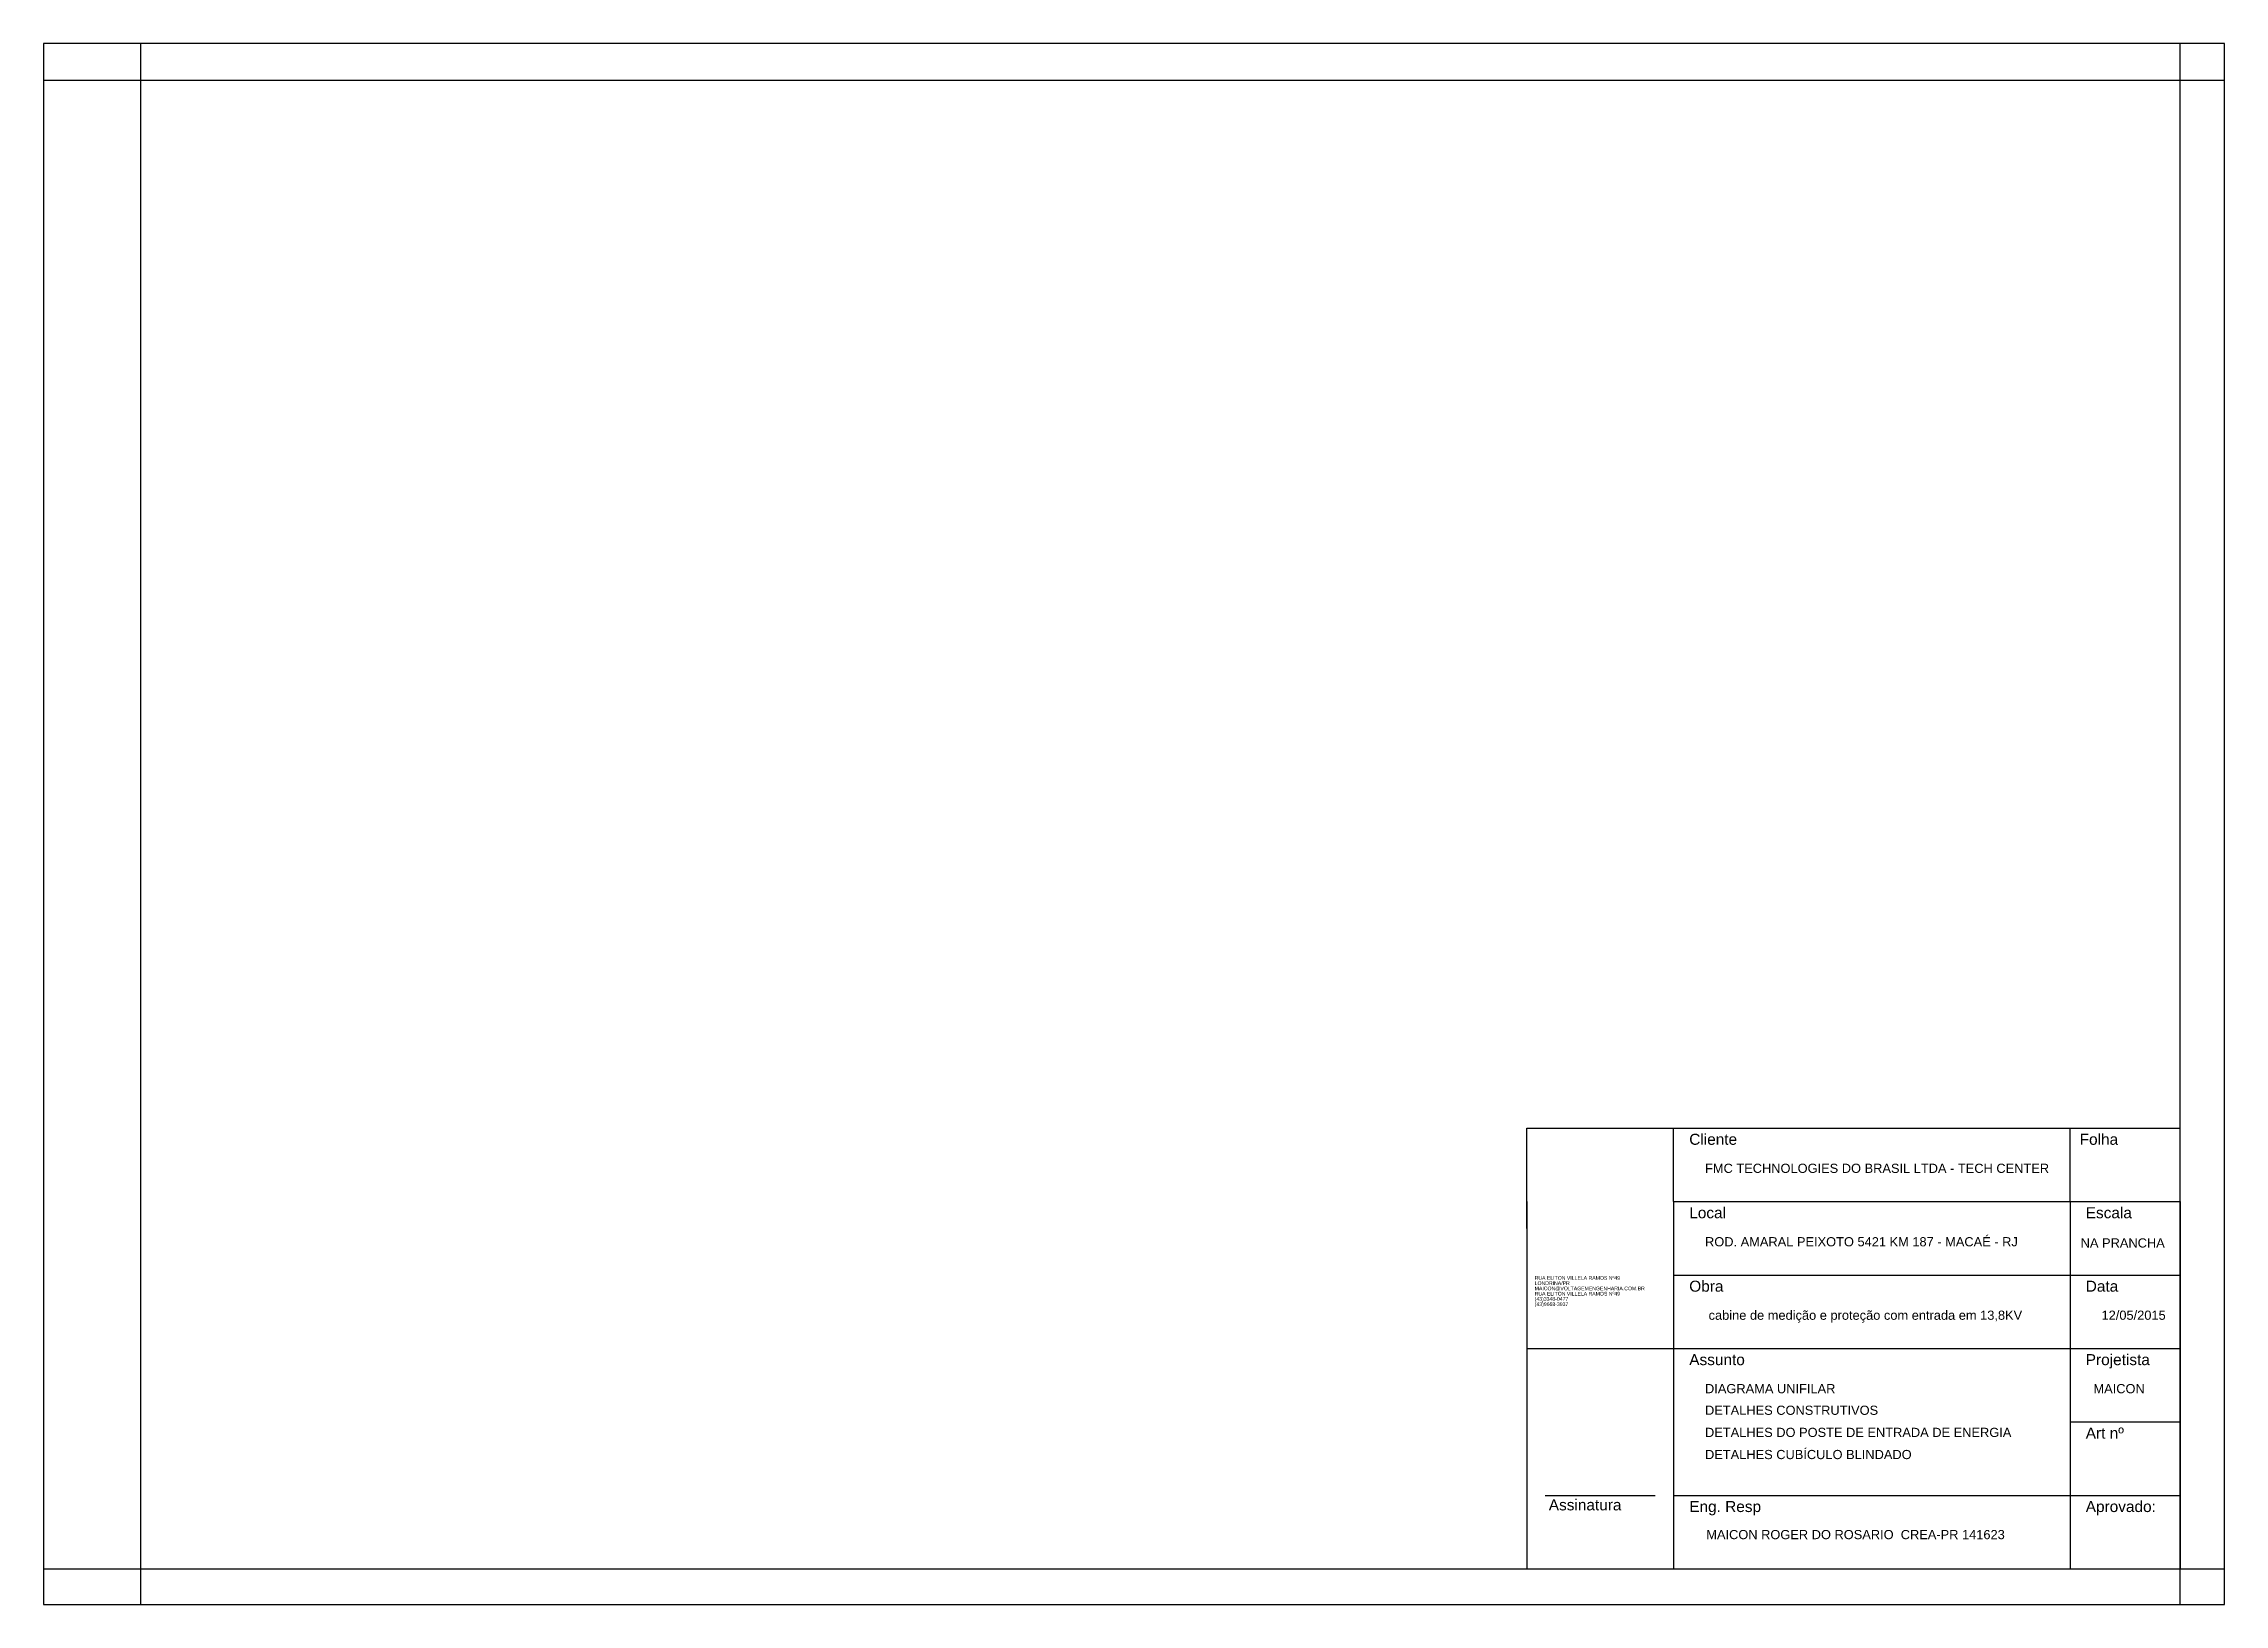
# Paper-space layout 'Layout1' of a CAD drawing. Header units: millimetres. Extents: x 11 to 605, y 10 to 435.
import ezdxf

# ---------------------------------------------------------------- set-up
doc = ezdxf.new("R2010")
doc.units = ezdxf.units.MM
doc.styles.get("Standard").update_dxf_attribs({"font": 'arial.ttf', "height": 1})
doc.styles.add('Texto Legenda', font='arial.ttf', dxfattribs={"height": 2.5})

# ---------------------------------------------------------------- blocks, each defined once
blk = doc.blocks.new('Legenda ABNT')
for p, q in [((134.35, 22.25), (312.35, 22.25)), ((134.35, -5.1), (134.35, 22.25)), ((174.35, 2.25), (174.35, 22.25)), ((282.35, 2.25), (282.35, 22.25)), ((312.35, 2.25), (312.35, 22.25)), ((312.35, 22.25), (312.35, 22.25)), ((134.35, 2.25), (134.35, -77.75)), ((174.35, 2.25), (312.35, 2.25)), ((174.35, 2.25), (174.35, -77.75)), ((282.35, 2.25), (282.35, -77.75)), ((312.35, 2.25), (312.35, -77.75)), ((174.35, -17.75), (312.35, -17.75)), ((134.35, -37.75), (312.35, -37.75)), ((282.35, -57.75), (312.35, -57.75)), ((134.35, -77.75), (134.35, -97.75)), ((139.35, -77.75), (169.35, -77.75)), ((174.35, -77.75), (312.35, -77.75)), ((174.35, -77.75), (174.35, -97.75)), ((282.35, -77.75), (282.35, -97.75)), ((312.35, -77.75), (312.35, -97.75)), ((134.35, -97.75), (312.35, -97.75)), ((312.35, -97.75), (312.35, -97.75))]:
    blk.add_line(p, q)
for s, height, p in [('Cliente', 3, (178.63, 17.73)), ('Folha', 3, (284.97, 17.73)), ('Local', 3, (178.63, -2.27)), ('Escala', 3, (286.63, -2.27)), ('(43)3348-0477', 1, (136.53, -24.74)), ('RUA ELITON VILLELA RAMOS Nº49 ', 1, (136.53, -19.02)), ('LONDRINA/PR', 1, (136.53, -20.45)), ('MAICON@VOLTAGEMENGENHARIA.COM.BR', 1, (136.53, -21.88)), ('RUA ELITON VILLELA RAMOS Nº49 ', 1, (136.53, -23.31)), ('Obra', 3, (178.63, -22.27)), ('Data', 3, (286.63, -22.27)), ('(43)9668-3937', 1, (136.53, -26.17)), ('Assunto', 3, (178.63, -42.27)), ('Projetista', 3, (286.63, -42.27)), ('Art nº', 3, (286.63, -62.27)), ('Assinatura', 3, (140.37, -81.82)), ('Eng. Resp', 3, (178.63, -82.27)), ('Aprovado:', 3, (286.63, -82.27))]:
    blk.add_text(s, height=height).set_placement(p)
at = {"style": 'Texto Legenda'}
for tag, p in [('CLIENTE:', (182.93, 10.08)), ('FOLHA', (290.93, 10.08)), ('LOCAL', (182.93, -9.92)), ('ESCALA', (290.93, -9.92)), ('OBRA', (182.93, -29.92)), ('DATA:', (290.93, -29.92)), ('D1', (182.93, -49.92)), ('PROJETISTA', (288.73, -49.92)), ('D2', (182.93, -55.8)), ('D3', (182.93, -61.83)), ('D4', (182.93, -67.86)), ('D5', (182.93, -73.89)), ('APROVADO:', (290.93, -89.92))]:
    blk.add_attdef(tag, p, '', height=2.5, dxfattribs=at)

psp = doc.layouts.get("Layout1")

# ---------------------------------------------------------------- linework, layer by layer
for p, q in [((604.51, 435.08), (10.51, 435.08)), ((10.51, 435.08), (10.51, 10.08)), ((36.94, 435.08), (36.94, 10.08)), ((592.47, 10.08), (592.47, 435.08)), ((604.51, 10.08), (604.51, 435.08)), ((604.51, 425.08), (10.51, 425.08)), ((10.51, 19.74), (604.51, 19.74)), ((10.51, 10.08), (604.51, 10.08))]:
    psp.add_line(p, q)

# ---------------------------------------------------------------- block references
psp.add_blockref('Legenda ABNT', (280.12, 117.49)).add_auto_attribs({'D4': 'DETALHES CUBÍCULO BLINDADO', 'D3': 'DETALHES DO POSTE DE ENTRADA DE ENERGIA', 'D2': 'DETALHES CONSTRUTIVOS', 'D1': 'DIAGRAMA UNIFILAR', 'PROJETISTA': 'MAICON', 'DATA:': '12/05/2015', 'OBRA': ' cabine de medição e proteção com entrada em 13,8KV', 'LOCAL': 'ROD. AMARAL PEIXOTO 5421 KM 187 - MACAÉ - RJ', 'CLIENTE:': 'FMC TECHNOLOGIES DO BRASIL LTDA - TECH CENTER'})

# ---------------------------------------------------------------- texts
at = {"style": 'Texto Legenda'}
for s, p in [('NA PRANCHA', (565.37, 107.25)), ('MAICON ROGER DO ROSARIO  CREA-PR 141623', (463.39, 27.83))]:
    psp.add_text(s, height=2.5, dxfattribs=at).set_placement(p)

doc.saveas('drawing.dxf')
